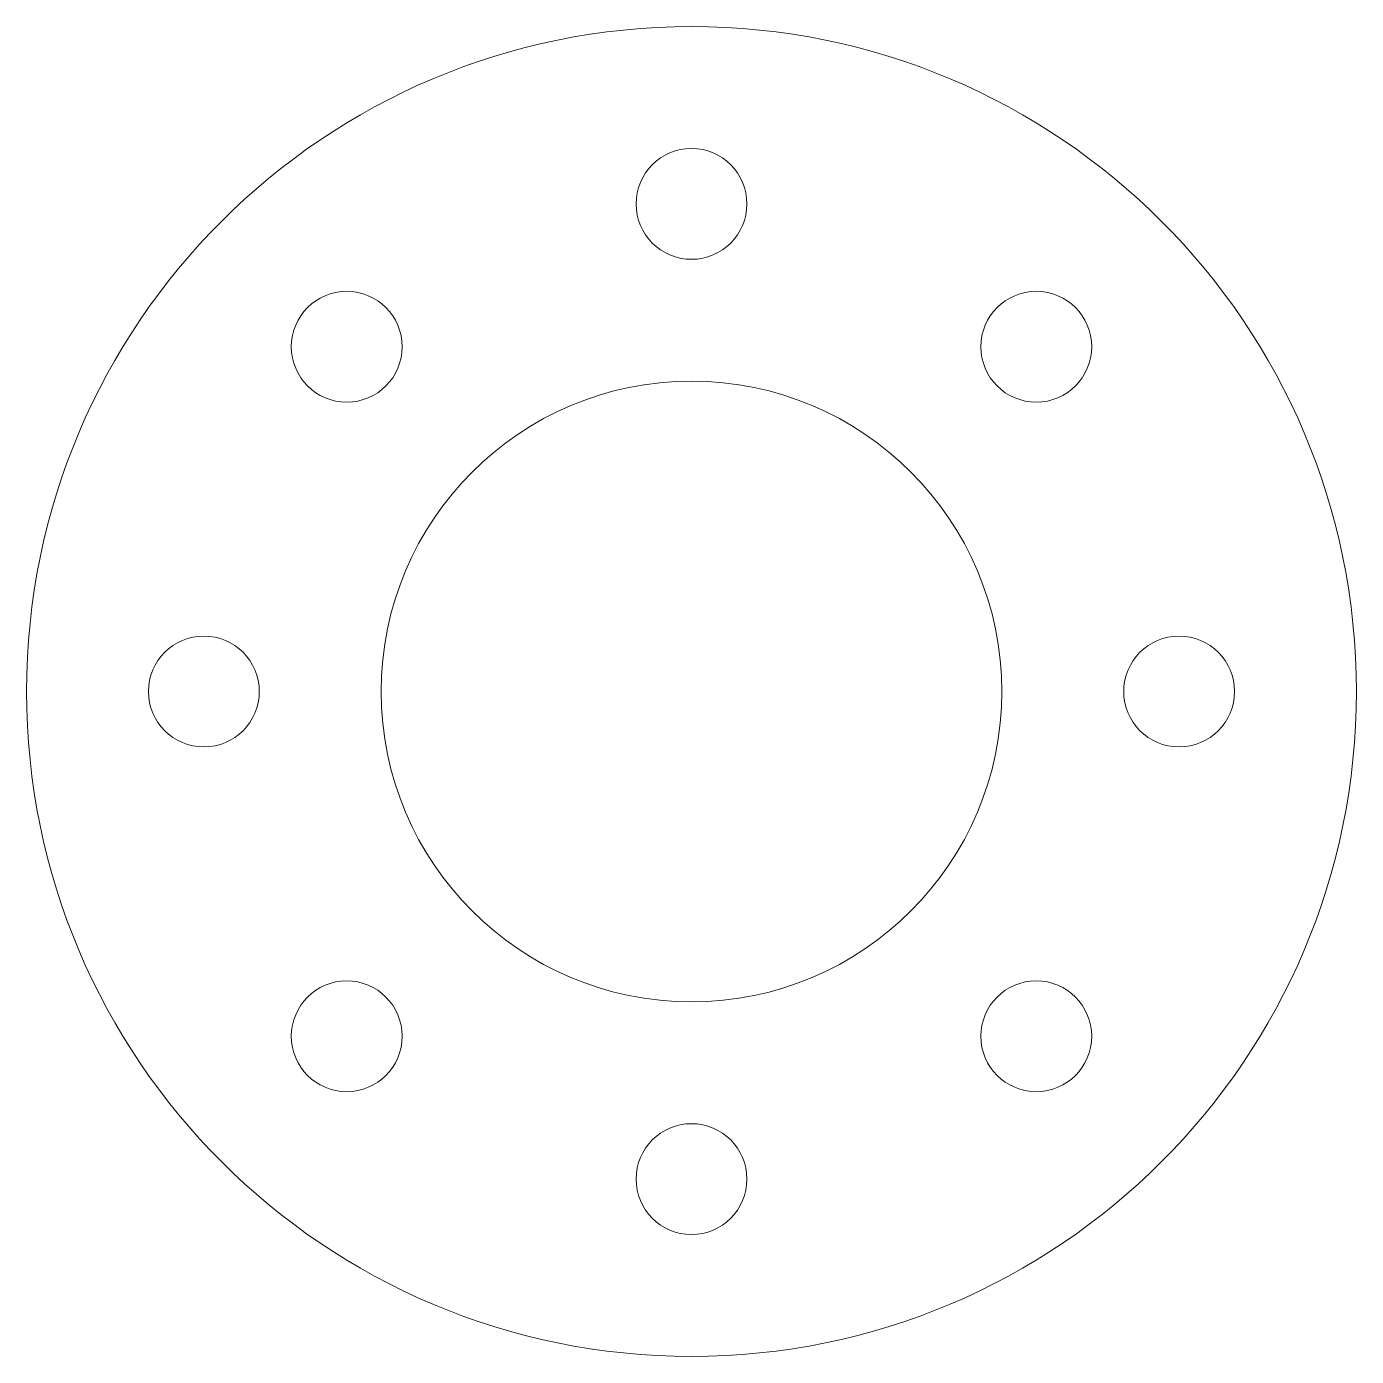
# Paper-space layout '_Posterior' of a CAD drawing. Header units: millimetres. Extents: x -15 to 15, y -15 to 15.
import ezdxf

# ---------------------------------------------------------------- set-up
doc = ezdxf.new("R2010")
doc.units = ezdxf.units.MM

psp = doc.layouts.new('_Posterior')

# ---------------------------------------------------------------- linework, layer by layer
at = {"color": 7, "linetype": 'Continuous', "lineweight": 15}
for centre, radius in [((0, 0), 15), ((0, 11), 1.25), ((-7.778, 7.778), 1.25), ((7.778, 7.778), 1.25), ((0, 0), 7), ((-11, 0), 1.25), ((11, 0), 1.25), ((-7.778, -7.778), 1.25), ((7.778, -7.778), 1.25), ((0, -11), 1.25)]:
    psp.add_circle(centre, radius, dxfattribs=at)

doc.saveas('drawing.dxf')
